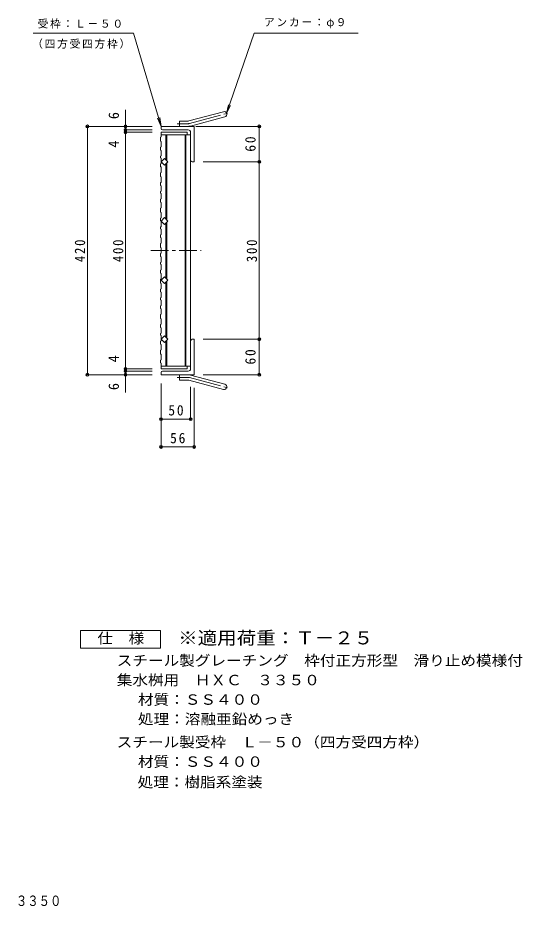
# Model space of a CAD drawing. Units: millimetres, scale not verified. Extents: x -679 to 1026, y -820 to 757.
# Drawn here: x 173 to 1026, y -820 to 684 of the extents above; entities that cross this region are included whole.
import ezdxf
from ezdxf.enums import TextEntityAlignment as Align

# ---------------------------------------------------------------- set-up
doc = ezdxf.new("R2010")
doc.units = ezdxf.units.MM
doc.header["$LTSCALE"] = 6
doc.header["$PDMODE"] = 32
doc.header["$PDSIZE"] = 4.8
doc.linetypes.add('CHAIN1', pattern=[8, 5, -1, 1, -1])
doc.linetypes.add('CHAIN2', pattern=[12, 9, -1, 1, -1])
for name, color, linetype, lineweight in [('A-1_ピット', 2, 'Continuous', 9), ('A-2_蓋', 3, 'Continuous', 9), ('A-4_寸法', 7, 'Continuous', 9), ('F-4_F-4ﾚｲﾔ', 2, 'Continuous', 9)]:
    doc.layers.add(name, color=color, linetype=linetype, lineweight=lineweight)
doc.layers.add('F-5_F-5ﾚｲﾔ', color=2, linetype='Continuous')
doc.styles.add('ＭＳ ゴシック', font='')
doc.styles.get('ＭＳ ゴシック').set_extended_font_data('MS Gothic')

msp = doc.modelspace()

# ---------------------------------------------------------------- linework, layer by layer
at = {"layer": 'A-1_ピット'}
for p, q in [((462.716, 509.595), (520.907, 525.187)), ((465.045, 500.902), (523.236, 516.494)), ((415.571, 496.788), (415.571, 500.288)), ((471.571, 500.288), (415.571, 500.288)), ((446.571, 500.288), (446.571, 509.289)), ((460.386, 509.289), (446.571, 509.289)), ((471.571, 500.288), (471.571, 440.288)), ((461.571, 494.288), (418.071, 494.288)), ((465.571, 490.288), (465.571, 442.788)), ((468.071, 440.288), (471.571, 440.288)), ((465.571, 90.289), (465.571, 137.789)), ((468.071, 140.289), (471.571, 140.289)), ((471.571, 140.289), (471.571, 80.289)), ((415.571, 83.789), (415.571, 80.289)), ((471.571, 80.289), (415.571, 80.289)), ((461.571, 86.289), (418.071, 86.289)), ((446.571, 80.289), (446.571, 71.289)), ((465.045, 79.676), (523.236, 64.083)), ((460.386, 71.289), (446.571, 71.289)), ((462.716, 70.982), (520.907, 55.39))]:
    msp.add_line(p, q, dxfattribs=at)
at = {"layer": 'A-1_ピット', "linetype": 'CHAIN2'}
for p, q in [((463.88, 505.248), (529.047, 522.71)), ((460.386, 504.788), (442.766, 504.788)), ((460.386, 75.789), (442.766, 75.789)), ((463.88, 75.329), (529.047, 57.868))]:
    msp.add_line(p, q, dxfattribs=at)
at = {"layer": 'A-1_ピット'}
for centre, radius, start, end in [((522.071, 520.841), 4.5, 285.00014, 104.99991), ((418.071, 496.788), 2.5, 180, 270), ((460.386, 518.288), 9, 270, 285.00002), ((460.386, 518.288), 18, 270, 285), ((461.571, 490.288), 4, 0, 90), ((468.071, 442.788), 2.5, 180, 270), ((468.071, 137.789), 2.5, 90, 180), ((461.571, 90.289), 4, 270, 0), ((418.071, 83.789), 2.5, 90, 180), ((460.386, 62.289), 18, 74.99998, 89.99998), ((460.386, 62.289), 9, 74.99998, 90), ((522.071, 59.737), 4.5, 255.00008, 74.99986)]:
    msp.add_arc(centre, radius, start, end, dxfattribs=at)
at = {"layer": 'A-1_ピット', "linetype": 'CHAIN2'}
for centre, start, end in [((460.386, 518.288), 270, 284.99995), ((460.386, 62.289), 75.00005, 90)]:
    msp.add_arc(centre, 13.5, start, end, dxfattribs=at)
at = {"layer": 'A-2_蓋'}
for p, q in [((415.571, 482.554), (414.771, 482.037)), ((414.771, 475.321), (414.771, 482.037)), ((415.571, 490.288), (459.571, 490.288)), ((415.571, 482.554), (415.571, 490.288)), ((415.571, 485.788), (465.571, 485.788)), ((423.571, 485.788), (423.571, 443.602)), ((425.071, 485.788), (425.071, 442.102)), ((456.071, 485.788), (456.071, 94.789)), ((457.571, 485.788), (457.571, 94.789)), ((459.571, 490.288), (459.571, 485.788)), ((465.571, 485.788), (465.571, 94.789)), ((414.771, 475.321), (415.571, 474.803)), ((415.571, 474.803), (415.571, 465.679)), ((414.771, 465.161), (415.571, 465.679)), ((414.771, 460.321), (414.771, 465.161)), ((414.771, 460.321), (415.571, 459.803)), ((415.571, 459.803), (415.571, 450.679)), ((414.771, 450.161), (415.571, 450.679)), ((414.771, 450.161), (414.771, 447.196)), ((415.571, 446.679), (414.771, 447.196)), ((414.771, 437.037), (415.571, 437.554)), ((414.771, 437.037), (414.771, 432.196)), ((415.571, 446.679), (415.571, 437.554)), ((423.571, 436.974), (423.571, 343.602)), ((425.071, 438.474), (425.071, 342.102)), ((414.771, 432.196), (415.571, 431.679)), ((414.771, 422.037), (415.571, 422.554)), ((414.771, 422.037), (414.771, 415.321)), ((415.571, 431.679), (415.571, 422.554)), ((415.571, 414.803), (414.771, 415.321)), ((415.571, 414.803), (415.571, 405.679)), ((414.771, 405.161), (415.571, 405.679)), ((414.771, 400.321), (414.771, 405.161)), ((414.771, 400.321), (415.571, 399.803)), ((415.571, 399.803), (415.571, 390.679)), ((414.771, 390.161), (415.571, 390.679)), ((414.771, 390.161), (414.771, 387.196)), ((415.571, 386.679), (414.771, 387.196)), ((414.771, 377.037), (415.571, 377.554)), ((414.771, 377.037), (414.771, 372.196)), ((415.571, 386.679), (415.571, 377.554)), ((414.771, 372.196), (415.571, 371.679)), ((414.771, 362.037), (415.571, 362.554)), ((414.771, 362.037), (414.771, 355.321)), ((415.571, 371.679), (415.571, 362.554)), ((415.571, 354.803), (414.771, 355.321)), ((415.571, 354.803), (415.571, 345.679)), ((414.771, 345.161), (415.571, 345.679)), ((414.771, 340.321), (414.771, 345.161)), ((414.771, 340.321), (415.571, 339.803)), ((415.571, 339.803), (415.571, 330.679)), ((423.571, 243.602), (423.571, 336.975)), ((425.071, 242.102), (425.071, 338.475)), ((414.771, 330.161), (415.571, 330.679)), ((414.771, 330.161), (414.771, 327.196)), ((415.571, 326.679), (414.771, 327.196)), ((414.771, 317.037), (415.571, 317.554)), ((414.771, 317.037), (414.771, 312.196)), ((415.571, 326.679), (415.571, 317.554)), ((414.771, 312.196), (415.571, 311.679)), ((414.771, 302.037), (415.571, 302.554)), ((414.771, 302.037), (414.771, 295.321)), ((415.571, 311.679), (415.571, 302.554)), ((415.571, 294.803), (414.771, 295.321)), ((415.571, 294.803), (415.571, 285.679)), ((414.771, 285.161), (415.571, 285.679)), ((414.771, 280.321), (414.771, 285.161)), ((414.771, 280.321), (415.571, 279.803)), ((415.571, 279.803), (415.571, 270.679)), ((414.771, 270.161), (415.571, 270.679)), ((414.771, 270.161), (414.771, 267.196)), ((415.571, 266.679), (414.771, 267.196)), ((414.771, 257.037), (415.571, 257.554)), ((414.771, 257.037), (414.771, 252.196)), ((415.571, 266.679), (415.571, 257.554)), ((414.771, 252.196), (415.571, 251.679)), ((414.771, 242.037), (415.571, 242.554)), ((414.771, 242.037), (414.771, 235.321)), ((415.571, 251.679), (415.571, 242.554)), ((415.571, 234.803), (414.771, 235.321)), ((414.771, 225.161), (415.571, 225.679)), ((415.571, 234.803), (415.571, 225.679)), ((423.571, 143.602), (423.571, 236.975)), ((425.071, 142.103), (425.071, 238.475)), ((414.771, 220.321), (414.771, 225.161)), ((414.771, 220.321), (415.571, 219.803)), ((414.771, 210.161), (415.571, 210.679)), ((415.571, 219.803), (415.571, 210.679)), ((414.771, 210.161), (414.771, 207.196)), ((415.571, 206.679), (414.771, 207.196)), ((414.771, 197.037), (415.571, 197.554)), ((414.771, 197.037), (414.771, 192.196)), ((415.571, 206.679), (415.571, 197.554)), ((414.771, 192.196), (415.571, 191.679)), ((414.771, 182.037), (415.571, 182.554)), ((414.771, 182.037), (414.771, 175.321)), ((415.571, 191.679), (415.571, 182.554)), ((415.571, 174.803), (414.771, 175.321)), ((414.771, 165.161), (415.571, 165.679)), ((415.571, 174.803), (415.571, 165.679)), ((414.771, 160.321), (414.771, 165.161)), ((414.771, 160.321), (415.571, 159.803)), ((414.771, 150.161), (415.571, 150.679)), ((415.571, 159.803), (415.571, 150.679)), ((414.771, 150.161), (414.771, 147.196)), ((415.571, 146.679), (414.771, 147.196)), ((414.771, 137.037), (415.571, 137.554)), ((414.771, 137.037), (414.771, 132.196)), ((415.571, 146.679), (415.571, 137.554)), ((423.571, 94.789), (423.571, 136.975)), ((425.071, 94.789), (425.071, 138.475)), ((414.771, 132.196), (415.571, 131.679)), ((414.771, 122.037), (415.571, 122.554)), ((414.771, 122.037), (414.771, 115.321)), ((415.571, 131.679), (415.571, 122.554)), ((415.571, 114.803), (414.771, 115.321)), ((414.771, 105.161), (415.571, 105.679)), ((415.571, 114.803), (415.571, 105.679)), ((414.771, 100.321), (414.771, 105.161)), ((414.771, 100.321), (415.571, 99.803)), ((415.571, 99.803), (415.571, 90.289)), ((415.571, 94.789), (465.571, 94.789)), ((459.571, 90.289), (415.571, 90.289)), ((459.571, 90.289), (459.571, 94.789))]:
    msp.add_line(p, q, dxfattribs=at)
at = {"layer": 'A-2_蓋', "linetype": 'CHAIN1'}
msp.add_line((398.049, 290.289), (483.513, 290.289), dxfattribs=at)
at = {"layer": 'A-2_蓋'}
for points in [[(426.885, 440.288), (421.228, 434.631), (415.571, 440.288), (421.228, 445.945)], [(426.885, 340.288), (421.228, 334.631), (415.571, 340.288), (421.228, 345.945)], [(426.885, 240.289), (421.228, 245.946), (415.571, 240.289), (421.228, 234.632)], [(426.885, 140.289), (421.228, 145.946), (415.571, 140.289), (421.228, 134.632)]]:
    msp.add_lwpolyline(points, close=True, dxfattribs=at)
at = {"layer": 'A-4_寸法'}
for p, q in [((369.038, 658.247), (199.472, 658.247)), ((415.572, 500.288), (369.038, 658.247)), ((526.418, 522.005), (572.815, 658.247)), ((748.826, 658.247), (572.815, 658.247)), ((355.572, 50.096), (355.572, 528.227)), ((526.418, 522.005), (529.359, 536.714)), ((526.418, 522.005), (533.066, 535.451)), ((415.572, 500.288), (409.491, 514.001)), ((415.572, 500.288), (413.247, 515.107)), ((400.572, 500.288), (289.202, 500.288)), ((291.002, 80.288), (291.002, 500.288)), ((474.572, 500.288), (583.372, 500.288)), ((581.572, 80.288), (581.572, 500.288)), ((400.572, 494.288), (353.772, 494.288)), ((400.572, 490.288), (353.772, 490.288)), ((486.572, 440.288), (583.372, 440.288)), ((486.572, 140.288), (583.372, 140.288)), ((400.572, 90.288), (353.772, 90.288)), ((400.572, 80.288), (289.202, 80.288)), ((400.572, 86.288), (353.772, 86.288)), ((486.572, 80.288), (583.372, 80.288)), ((415.572, 65.288), (415.572, -43.631)), ((465.572, 60.1), (465.572, 3.374)), ((471.572, 57.993), (471.572, -43.631)), ((415.572, 5.174), (465.572, 5.174)), ((415.572, -41.831), (471.572, -41.831))]:
    msp.add_line(p, q, dxfattribs=at)
for p in [(291.002, 500.288), (355.572, 500.288), (355.572, 494.288), (581.572, 500.288), (355.572, 490.288), (581.572, 440.288), (581.572, 140.288), (355.572, 90.288), (291.002, 80.288), (355.572, 86.288), (355.572, 80.288), (581.572, 80.288), (415.572, 5.174), (465.572, 5.174), (415.572, -41.831), (471.572, -41.831)]:
    msp.add_point(p, dxfattribs=at)
at = {"layer": 'F-4_F-4ﾚｲﾔ'}
msp.add_lwpolyline([(279.337, -382.42), (279.337, -352.42), (414.337, -352.42), (414.337, -382.42)], close=True, dxfattribs=at)

# ---------------------------------------------------------------- texts
at = {"layer": 'A-4_寸法', "color": 2, "style": 'ＭＳ ゴシック'}
for s, p in [('6', (349.571, 512.575)), ('4', (349.571, 464.365)), ('4', (349.571, 101.226)), ('6', (349.571, 54.287))]:
    msp.add_text(s, height=17.6, rotation=90, dxfattribs=at).set_placement(p, align=Align.BOTTOM_LEFT)
at = {"layer": 'A-4_寸法', "char_height": 13.2, "attachment_point": 7, "style": 'ＭＳ ゴシック'}
for s, insert in [('\\T1.17;受枠：Ｌ－５０', (206.994, 665.864)), ('\\T1.17;アンカー：φ９', (589.585, 666.247)), ('\\T1.17;（四方受四方枠）', (197.8, 631.594))]:
    msp.add_mtext(s, dxfattribs=dict(at, insert=insert))
at = {"layer": 'A-4_寸法', "color": 2, "char_height": 17.6, "attachment_point": 7, "rotation": 90, "style": 'ＭＳ ゴシック'}
for s, insert in [('\\T1.27;\\W0.95;60', (575.572, 457.538)), ('\\T1.27;\\W0.9;420', (287.402, 270.788)), ('\\T1.27;\\W0.9;400', (351.972, 270.788)), ('\\T1.27;\\W0.9;300', (577.972, 270.788)), ('\\T1.27;\\W0.95;60', (575.572, 97.538))]:
    msp.add_mtext(s, dxfattribs=dict(at, insert=insert))
at = {"layer": 'A-4_寸法', "color": 2, "char_height": 17.6, "attachment_point": 7, "style": 'ＭＳ ゴシック'}
for s, insert in [('\\T1.27;\\W0.95;50', (427.822, 11.174)), ('\\T1.27;\\W0.95;56', (430.822, -35.831))]:
    msp.add_mtext(s, dxfattribs=dict(at, insert=insert))
at = {"layer": 'F-4_F-4ﾚｲﾔ', "style": 'ＭＳ ゴシック', "width": 1.1}
for s, p in [('仕\u3000様', (307.837, -379.42)), ('スチール製グレーチング\u3000枠付正方形型\u3000滑り止め模様付', (340.591, -417.172)), ('集水桝用\u3000ＨＸＣ\u3000３３５０', (340.591, -450.173)), ('材質：ＳＳ４００', (376.418, -483.172)), ('処理：溶融亜鉛めっき', (376.418, -516.173)), ('スチール製受枠\u3000Ｌ－５０（四方受四方枠）', (340.591, -555.173)), ('材質：ＳＳ４００', (376.418, -588.173)), ('処理：樹脂系塗装', (375.902, -622.863))]:
    msp.add_text(s, height=17.6, dxfattribs=at).set_placement(p, align=Align.BOTTOM_LEFT)
at = {"layer": 'F-5_F-5ﾚｲﾔ', "color": 3, "style": 'ＭＳ ゴシック', "width": 1.1}
msp.add_text('※適用荷重：Ｔ－２５', height=21.99, dxfattribs=at).set_placement((444.337, -382.42), align=Align.BOTTOM_LEFT)
at = {"layer": 'F-5_F-5ﾚｲﾔ', "style": 'ＭＳ ゴシック', "width": 0.8}
msp.add_text('スチール製グレーチング\u3000枠付正方形型\u3000滑り止め模様付\u3000集水桝用\u3000ＨＸＣ\u3000３３５０', height=17.6, dxfattribs=at).set_placement((-521.089, -823.538), align=Align.BOTTOM_LEFT)

doc.saveas('drawing.dxf')
